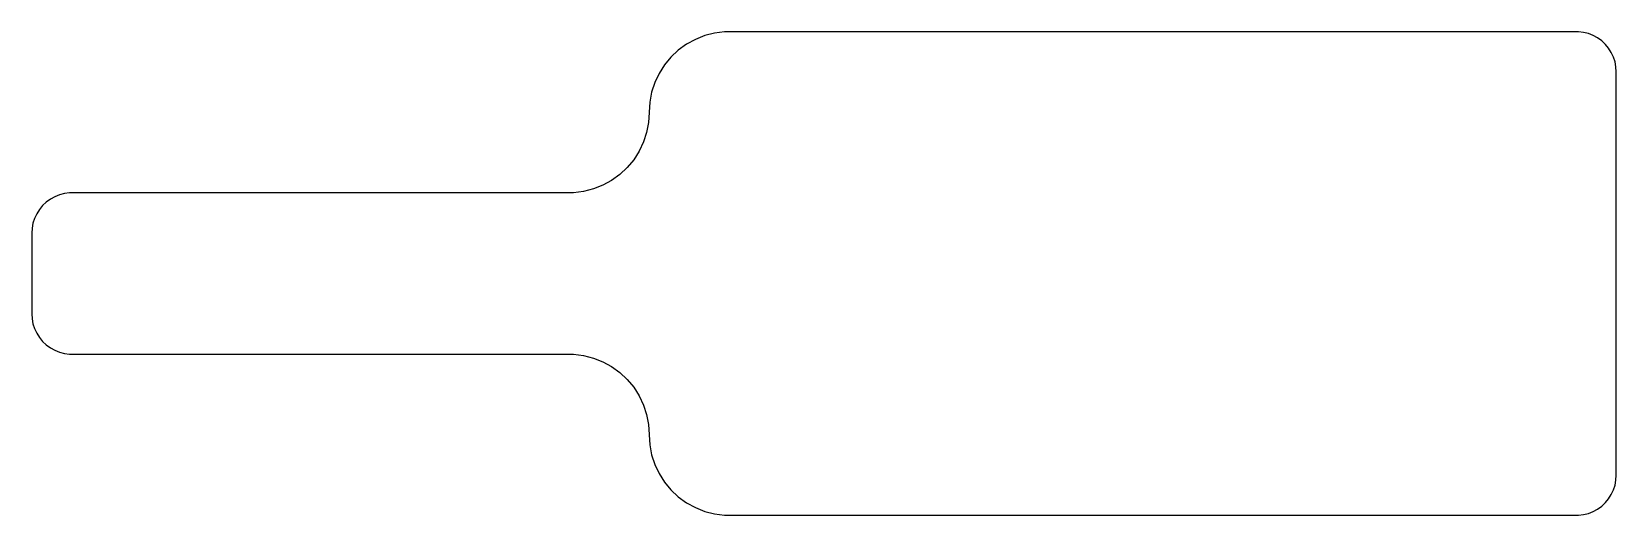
# Model space of a CAD drawing. Header units: metres. Extents: x 0 to 98.3, y -15 to 15.
import ezdxf

# ---------------------------------------------------------------- set-up
doc = ezdxf.new("R2010")
doc.units = ezdxf.units.M

msp = doc.modelspace()

# ---------------------------------------------------------------- linework, layer by layer
for p, q in [((41.7541, 14.7553), (41.1703, 14.5241)), ((42.3623, 14.9114), (41.7541, 14.7553)), ((42.9852, 14.9901), (42.3623, 14.9114)), ((43.2992, 14.9901), (42.9852, 14.9901)), ((95.7992, 15), (43.2992, 15)), ((43.2992, 15), (43.2992, 14.9901)), ((95.7992, 14.9951), (95.7992, 15)), ((95.9578, 14.9951), (95.7992, 14.9951)), ((96.2692, 14.9557), (95.9578, 14.9951)), ((96.5733, 14.8776), (96.2692, 14.9557)), ((96.8652, 14.7621), (96.5733, 14.8776)), ((97.1404, 14.6108), (96.8652, 14.7621)), ((40.1121, 13.8526), (39.6543, 13.4227)), ((40.6201, 14.2216), (40.1121, 13.8526)), ((41.1703, 14.5241), (40.6201, 14.2216)), ((97.3943, 14.4263), (97.1404, 14.6108)), ((97.6232, 14.2114), (97.3943, 14.4263)), ((97.8233, 13.9695), (97.6232, 14.2114)), ((97.9916, 13.7044), (97.8233, 13.9695)), ((39.2541, 12.9389), (38.9177, 12.4088)), ((39.6543, 13.4227), (39.2541, 12.9389)), ((98.1252, 13.4203), (97.9916, 13.7044)), ((98.2222, 13.1217), (98.1252, 13.4203)), ((98.2811, 12.8133), (98.2222, 13.1217)), ((98.3008, 12.5), (98.2811, 12.8133)), ((38.6503, 11.8406), (38.4563, 11.2434)), ((38.9177, 12.4088), (38.6503, 11.8406)), ((98.3008, -12.5), (98.3008, 12.5)), ((38.4563, 11.2434), (38.3386, 10.6267)), ((38.3386, 10.6267), (38.2598, 9.37332)), ((38.2598, 9.37332), (38.1421, 8.75655)), ((37.9481, 8.15936), (37.6807, 7.59122)), ((38.1421, 8.75655), (37.9481, 8.15936)), ((37.3443, 7.06107), (36.944, 6.57726)), ((37.6807, 7.59122), (37.3443, 7.06107)), ((36.4863, 6.14743), (35.9783, 5.77835)), ((36.944, 6.57726), (36.4863, 6.14743)), ((2.03154, 4.9557), (1.72745, 4.87764)), ((2.34302, 4.99506), (2.03154, 4.9557)), ((2.5, 4.99506), (2.34302, 4.99506)), ((33.2992, 5), (2.5, 5)), ((2.5, 5), (2.5, 4.99506)), ((33.6131, 5.00986), (33.2992, 5.00986)), ((33.2992, 5.00986), (33.2992, 5)), ((34.2361, 5.08856), (33.6131, 5.00986)), ((34.8443, 5.24471), (34.2361, 5.08856)), ((35.4281, 5.47586), (34.8443, 5.24471)), ((35.9783, 5.77835), (35.4281, 5.47586)), ((0.477448, 3.96945), (0.309219, 3.70438)), ((0.677567, 4.21136), (0.477448, 3.96945)), ((0.906433, 4.42627), (0.677567, 4.21136)), ((1.16043, 4.61081), (0.906433, 4.42627)), ((1.43555, 4.76205), (1.16043, 4.61081)), ((1.72745, 4.87764), (1.43555, 4.76205)), ((0.078537, 3.12172), (0.019699, 2.81332)), ((0.175552, 3.4203), (0.078537, 3.12172)), ((0.309219, 3.70438), (0.175552, 3.4203)), ((0.019699, 2.81332), (0, 2.5)), ((0, 2.5), (0, -2.5)), ((0, -2.5), (0.019699, -2.81332)), ((0.019699, -2.81332), (0.078537, -3.12172)), ((0.078537, -3.12172), (0.175552, -3.4203)), ((0.175552, -3.4203), (0.309219, -3.70438)), ((0.309219, -3.70438), (0.477448, -3.96945)), ((0.477448, -3.96945), (0.677567, -4.21136)), ((0.677567, -4.21136), (0.906433, -4.42627)), ((0.906433, -4.42627), (1.16043, -4.61081)), ((1.16043, -4.61081), (1.43555, -4.76205)), ((1.43555, -4.76205), (1.72745, -4.87764)), ((1.72745, -4.87764), (2.03154, -4.9557)), ((2.03154, -4.9557), (2.34302, -4.99506)), ((2.34302, -4.99506), (2.5, -4.99506)), ((2.5, -4.99506), (2.5, -5)), ((2.5, -5), (33.2992, -5)), ((33.2992, -5), (33.2992, -5.00986)), ((33.2992, -5.00986), (33.6131, -5.00986)), ((33.6131, -5.00986), (34.2361, -5.08856)), ((34.2361, -5.08856), (34.8443, -5.24471)), ((34.8443, -5.24471), (35.4281, -5.47586)), ((35.4281, -5.47586), (35.9783, -5.77835)), ((35.9783, -5.77835), (36.4863, -6.14743)), ((36.4863, -6.14743), (36.944, -6.57726)), ((36.944, -6.57726), (37.3443, -7.06107)), ((37.3443, -7.06107), (37.6807, -7.59122)), ((37.6807, -7.59122), (37.9481, -8.15936)), ((37.9481, -8.15936), (38.1421, -8.75655)), ((38.1421, -8.75655), (38.2598, -9.37332)), ((38.2598, -9.37332), (38.3386, -10.6267)), ((38.3386, -10.6267), (38.4563, -11.2434)), ((38.4563, -11.2434), (38.6503, -11.8406)), ((38.6503, -11.8406), (38.9177, -12.4088)), ((38.9177, -12.4088), (39.2541, -12.9389)), ((98.2811, -12.8133), (98.3008, -12.5)), ((39.2541, -12.9389), (39.6543, -13.4227)), ((39.6543, -13.4227), (40.1121, -13.8526)), ((97.8233, -13.9695), (97.9916, -13.7044)), ((97.9916, -13.7044), (98.1252, -13.4203)), ((98.1252, -13.4203), (98.2222, -13.1217)), ((98.2222, -13.1217), (98.2811, -12.8133)), ((40.1121, -13.8526), (40.6201, -14.2216)), ((40.6201, -14.2216), (41.1703, -14.5241)), ((41.1703, -14.5241), (41.7541, -14.7553)), ((96.8652, -14.7621), (97.1404, -14.6108)), ((97.1404, -14.6108), (97.3943, -14.4263)), ((97.3943, -14.4263), (97.6232, -14.2114)), ((97.6232, -14.2114), (97.8233, -13.9695)), ((41.7541, -14.7553), (42.3623, -14.9114)), ((42.3623, -14.9114), (42.9852, -14.9901)), ((42.9852, -14.9901), (43.2992, -14.9901)), ((43.2992, -14.9901), (43.2992, -15)), ((43.2992, -15), (95.7992, -15)), ((95.7992, -15), (95.7992, -14.9951)), ((95.7992, -14.9951), (95.9578, -14.9951)), ((95.9578, -14.9951), (96.2692, -14.9557)), ((96.2692, -14.9557), (96.5733, -14.8776)), ((96.5733, -14.8776), (96.8652, -14.7621))]:
    msp.add_line(p, q)

doc.saveas('drawing.dxf')
